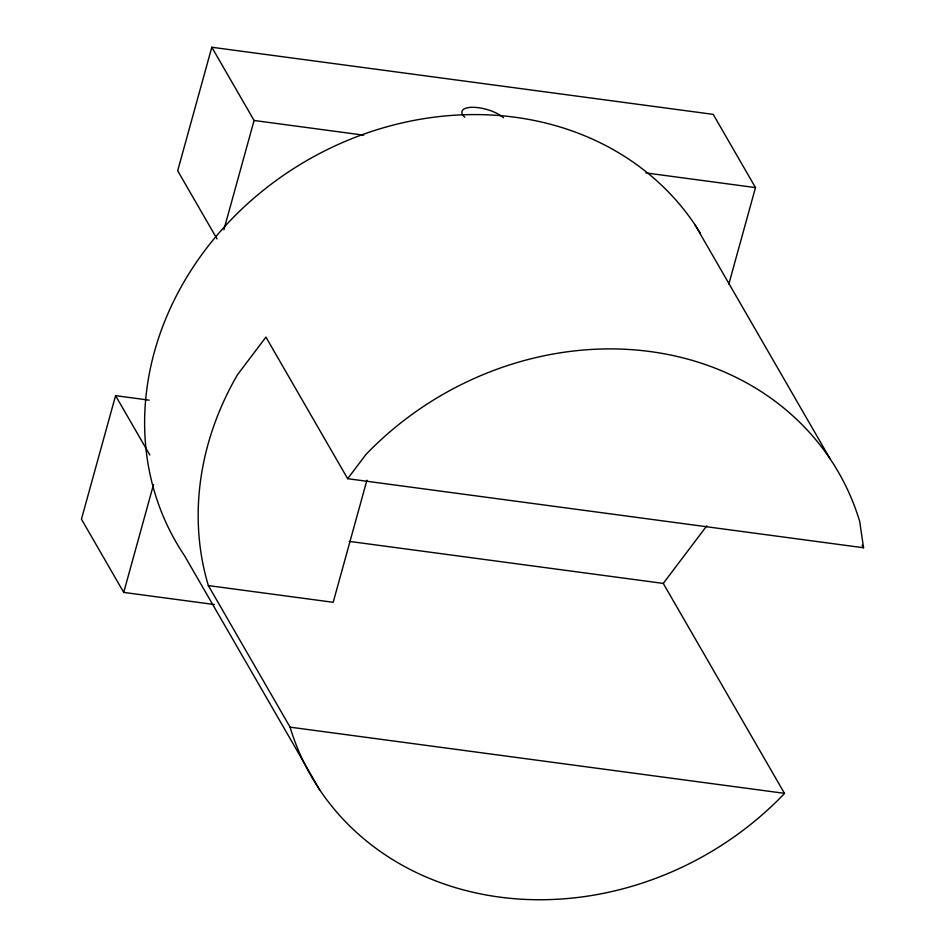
<?xml version="1.0" encoding="UTF-8"?>
<svg xmlns="http://www.w3.org/2000/svg" width="945" height="945" viewBox="0 0 945 945"><rect width="100%" height="100%" fill="white"/><g stroke="black" fill="none" stroke-linecap="round" stroke-linejoin="round"><path stroke-width="1.42" d="M149.192 400.16L115.573 395.66L81.447 519.183L123.724 592.409L214.361 604.54M728.819 284.138L755.492 187.594L713.203 114.369L211.81 47.25L177.684 170.773L217.055 238.943M123.724 592.409L153.539 484.502M223.882 229.8L254.087 120.476L211.81 47.25M366.92 480.202L333.195 602.296L208.349 585.581A304.302 265.108 -30 0 1 237.455 374.787L265.923 337.117L347.665 478.69L863.553 547.757L859.714 521.498A304.302 265.108 -30 0 0 365.975 454.462L347.665 478.69M349.237 541.379L663.272 583.419L706.742 525.892M663.272 583.419L784.468 793.339L783.818 794.19A304.302 265.108 -30 0 1 290.08 727.154L208.349 585.581M254.087 120.476L363.719 135.159M645.848 172.923L755.492 187.594M290.08 727.154L784.468 793.339M694.835 224.544L830.123 458.868M862.076 545.206L863.553 547.757M115.573 395.66L149.83 454.994M319.67 789.784L184.381 555.459A304.302 265.108 -30 0 1 296.671 166.651A304.302 265.108 -30 0 1 700.375 233.191M464.786 117.227A22.963 8.446 15.4 0 1 473.102 107.305A22.963 8.446 15.4 0 1 503.449 117.747"/></g></svg>
